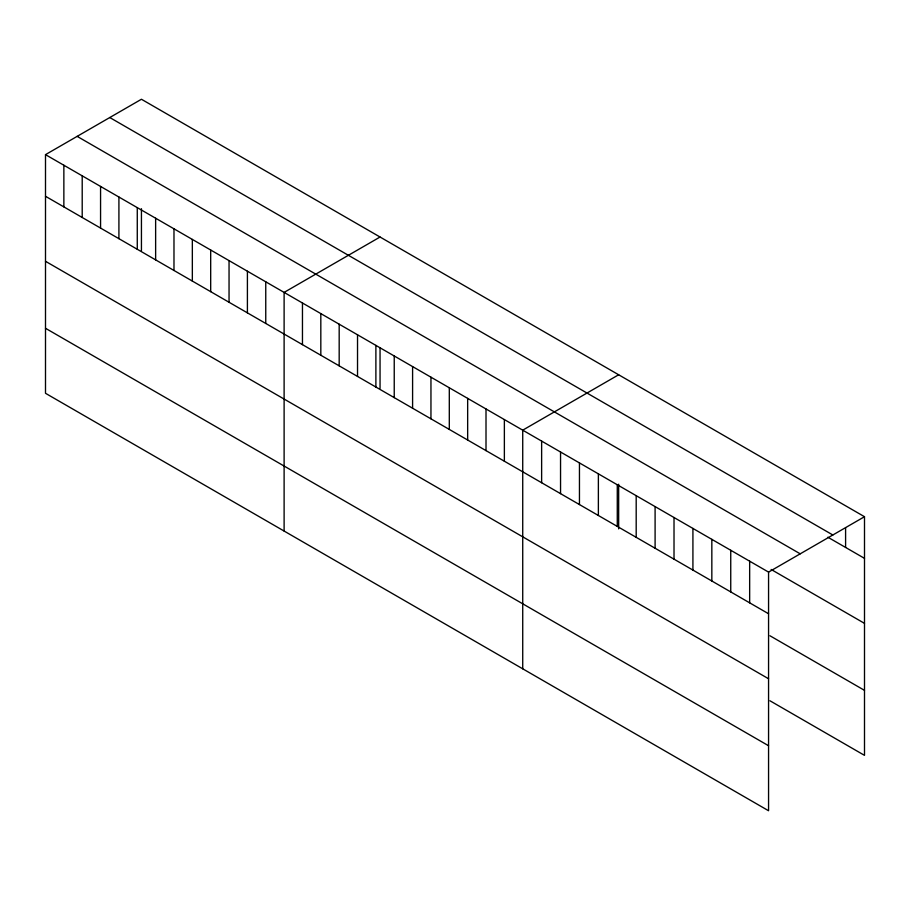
<?xml version="1.0" encoding="UTF-8"?>
<svg xmlns="http://www.w3.org/2000/svg" width="910" height="910" viewBox="0 0 910 910"><rect width="100%" height="100%" fill="white"/><g stroke="black" fill="none" stroke-linecap="round" stroke-linejoin="round"><path stroke-width="1.36" d="M45.5 154.643L768.563 572.106L768.563 810.742L45.5 393.291L45.5 154.643L141.437 99.258L864.5 516.709L864.5 755.357L769.951 700.768M380.05 237.021L284.113 292.406L284.113 531.053M618.663 374.772L522.727 430.168L522.727 668.804M768.563 572.106L864.5 516.709M109.78 117.538L832.843 534.989M827.861 537.207L864.5 558.353M77.157 136.363L800.22 553.826M771.123 569.455L864.5 623.361M45.5 196.287L768.563 613.749M769.951 635.76L864.5 690.349M45.5 261.295L768.563 678.758M45.5 328.283L768.563 745.734M845.595 528.005L845.595 547.433M749.658 561.186L749.658 602.83M730.741 550.266L730.741 591.909M711.836 539.346L711.836 580.99M692.919 528.426L692.919 570.07M674.014 517.506L674.014 559.149M655.098 506.597L655.098 548.241M636.192 495.677L636.192 537.321M618.663 484.222L618.663 528.881M617.276 484.757L617.276 526.401M598.37 473.837L598.37 515.481M579.454 462.917L579.454 504.561M560.549 451.997L560.549 493.641M541.632 441.088L541.632 482.732M504.367 419.567L504.367 461.211M486.008 408.965L486.008 450.621M467.66 398.375L467.66 440.019M449.301 387.774L449.301 429.418M430.953 377.184L430.953 418.827M412.594 366.582L412.594 408.226M394.235 355.981L394.235 397.636M380.05 347.859L380.05 388.32M375.887 345.39L375.887 387.034M357.528 334.789L357.528 376.433M339.18 324.199L339.18 365.843M320.821 313.597L320.821 355.241M302.461 302.996L302.461 344.64M265.754 281.804L265.754 323.448M247.406 271.214L247.406 312.858M229.047 260.613L229.047 302.257M210.688 250.011L210.688 291.655M192.34 239.421L192.34 281.065M173.981 228.819L173.981 270.463M155.633 218.229L155.633 259.873M141.437 208.697L141.437 250.569M137.274 207.628L137.274 249.272M118.914 197.026L118.914 238.67M100.566 186.436L100.566 228.08M82.207 175.835L82.207 217.479M63.859 165.245L63.859 206.888"/></g></svg>
